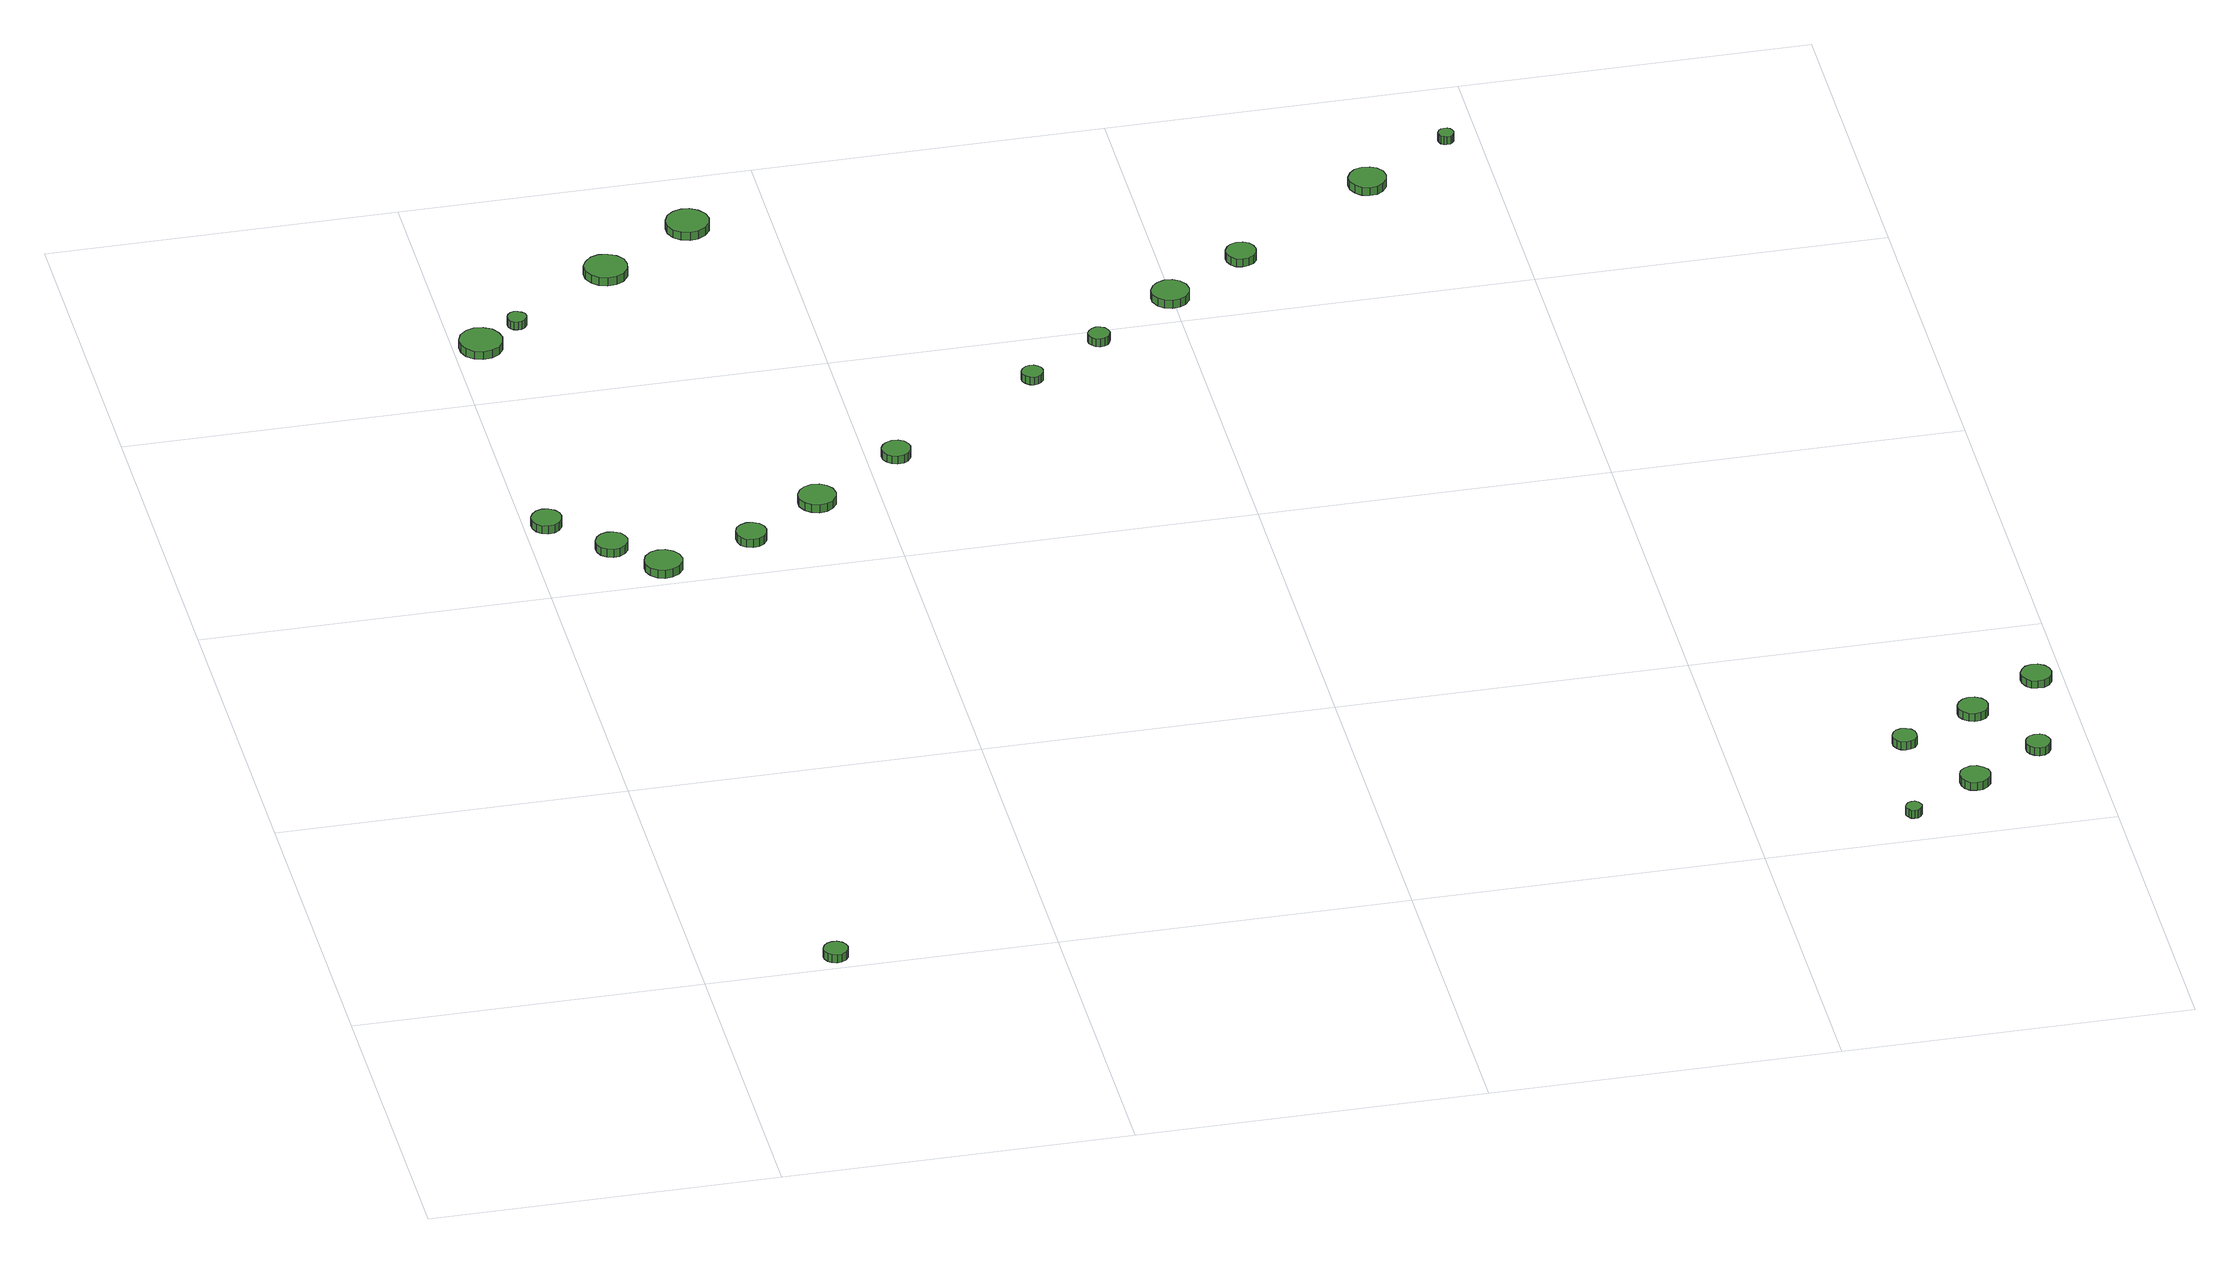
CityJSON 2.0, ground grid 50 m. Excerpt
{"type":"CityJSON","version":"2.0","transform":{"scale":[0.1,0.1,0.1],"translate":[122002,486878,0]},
"CityObjects":{
"tree1":{"type":"SolitaryVegetationObject","attributes":{"function":"something"},"geometry":[{"type":"MultiSurface","lod":"1","boundaries":[[[0,1,2,3,4,5,6,7,8,9,10,11,12,13,14]],[[15,16,17,18,19,20,21,22,23,24,25,26,27,28,29]],[[0,29,28,1]],[[1,28,27,2]],[[2,27,26,3]],[[3,26,25,4]],[[4,25,24,5]],[[5,24,23,6]],[[6,23,22,7]],[[7,22,21,8]],[[8,21,20,9]],[[9,20,19,10]],[[10,19,18,11]],[[11,18,17,12]],[[12,17,16,13]],[[13,16,15,14]],[[14,15,29,0]]]}]},
"tree2":{"type":"SolitaryVegetationObject","attributes":{"function":"something"},"geometry":[{"type":"MultiSurface","lod":"1","boundaries":[[[30,31,32,33,34,35,36,37,38,39,40,41,42,43,44]],[[45,46,47,48,49,50,51,52,53,54,55,56,57,58,59]],[[30,59,58,31]],[[31,58,57,32]],[[32,57,56,33]],[[33,56,55,34]],[[34,55,54,35]],[[35,54,53,36]],[[36,53,52,37]],[[37,52,51,38]],[[38,51,50,39]],[[39,50,49,40]],[[40,49,48,41]],[[41,48,47,42]],[[42,47,46,43]],[[43,46,45,44]],[[44,45,59,30]]]}]},
"tree3":{"type":"SolitaryVegetationObject","attributes":{"function":"something"},"geometry":[{"type":"MultiSurface","lod":"1","boundaries":[[[60,61,62,63,64,65,66,67,68,69,70,71,72,73,74]],[[75,76,77,78,79,80,81,82,83,84,85,86,87,88,89]],[[60,89,88,61]],[[61,88,87,62]],[[62,87,86,63]],[[63,86,85,64]],[[64,85,84,65]],[[65,84,83,66]],[[66,83,82,67]],[[67,82,81,68]],[[68,81,80,69]],[[69,80,79,70]],[[70,79,78,71]],[[71,78,77,72]],[[72,77,76,73]],[[73,76,75,74]],[[74,75,89,60]]]}]},
"tree4":{"type":"SolitaryVegetationObject","attributes":{"function":"something"},"geometry":[{"type":"MultiSurface","lod":"1","boundaries":[[[90,91,92,93,94,95,96,97,98,99,100,101,102,103,104]],[[105,106,107,108,109,110,111,112,113,114,115,116,117,118,119]],[[90,119,118,91]],[[91,118,117,92]],[[92,117,116,93]],[[93,116,115,94]],[[94,115,114,95]],[[95,114,113,96]],[[96,113,112,97]],[[97,112,111,98]],[[98,111,110,99]],[[99,110,109,100]],[[100,109,108,101]],[[101,108,107,102]],[[102,107,106,103]],[[103,106,105,104]],[[104,105,119,90]]]}]},
"tree5":{"type":"SolitaryVegetationObject","attributes":{"function":"something"},"geometry":[{"type":"MultiSurface","lod":"1","boundaries":[[[120,121,122,123,124,125,126,127,128,129,130,131,132,133,134]],[[135,136,137,138,139,140,141,142,143,144,145,146,147,148,149]],[[120,149,148,121]],[[121,148,147,122]],[[122,147,146,123]],[[123,146,145,124]],[[124,145,144,125]],[[125,144,143,126]],[[126,143,142,127]],[[127,142,141,128]],[[128,141,140,129]],[[129,140,139,130]],[[130,139,138,131]],[[131,138,137,132]],[[132,137,136,133]],[[133,136,135,134]],[[134,135,149,120]]]}]},
"tree6":{"type":"SolitaryVegetationObject","attributes":{"function":"something"},"geometry":[{"type":"MultiSurface","lod":"1","boundaries":[[[150,151,152,153,154,155,156,157,158,159,160,161,162,163,164]],[[165,166,167,168,169,170,171,172,173,174,175,176,177,178,179]],[[150,179,178,151]],[[151,178,177,152]],[[152,177,176,153]],[[153,176,175,154]],[[154,175,174,155]],[[155,174,173,156]],[[156,173,172,157]],[[157,172,171,158]],[[158,171,170,159]],[[159,170,169,160]],[[160,169,168,161]],[[161,168,167,162]],[[162,167,166,163]],[[163,166,165,164]],[[164,165,179,150]]]}]},
"tree7":{"type":"SolitaryVegetationObject","attributes":{"function":"something"},"geometry":[{"type":"MultiSurface","lod":"1","boundaries":[[[180,181,182,183,184,185,186,187,188,189,190,191,192,193,194]],[[195,196,197,198,199,200,201,202,203,204,205,206,207,208,209]],[[180,209,208,181]],[[181,208,207,182]],[[182,207,206,183]],[[183,206,205,184]],[[184,205,204,185]],[[185,204,203,186]],[[186,203,202,187]],[[187,202,201,188]],[[188,201,200,189]],[[189,200,199,190]],[[190,199,198,191]],[[191,198,197,192]],[[192,197,196,193]],[[193,196,195,194]],[[194,195,209,180]]]}]},
"tree8":{"type":"SolitaryVegetationObject","attributes":{"function":"something"},"geometry":[{"type":"MultiSurface","lod":"1","boundaries":[[[210,211,212,213,214,215,216,217,218,219,220,221,222,223,224]],[[225,226,227,228,229,230,231,232,233,234,235,236,237,238,239]],[[210,239,238,211]],[[211,238,237,212]],[[212,237,236,213]],[[213,236,235,214]],[[214,235,234,215]],[[215,234,233,216]],[[216,233,232,217]],[[217,232,231,218]],[[218,231,230,219]],[[219,230,229,220]],[[220,229,228,221]],[[221,228,227,222]],[[222,227,226,223]],[[223,226,225,224]],[[224,225,239,210]]]}]},
"tree9":{"type":"SolitaryVegetationObject","attributes":{"function":"something"},"geometry":[{"type":"MultiSurface","lod":"1","boundaries":[[[240,241,242,243,244,245,246,247,248,249,250,251,252,253,254]],[[255,256,257,258,259,260,261,262,263,264,265,266,267,268,269]],[[240,269,268,241]],[[241,268,267,242]],[[242,267,266,243]],[[243,266,265,244]],[[244,265,264,245]],[[245,264,263,246]],[[246,263,262,247]],[[247,262,261,248]],[[248,261,260,249]],[[249,260,259,250]],[[250,259,258,251]],[[251,258,257,252]],[[252,257,256,253]],[[253,256,255,254]],[[254,255,269,240]]]}]},
"tree10":{"type":"SolitaryVegetationObject","attributes":{"function":"something"},"geometry":[{"type":"MultiSurface","lod":"1","boundaries":[[[270,271,272,273,274,275,276,277,278,279,280,281,282,283,284]],[[285,286,287,288,289,290,291,292,293,294,295,296,297,298,299]],[[270,299,298,271]],[[271,298,297,272]],[[272,297,296,273]],[[273,296,295,274]],[[274,295,294,275]],[[275,294,293,276]],[[276,293,292,277]],[[277,292,291,278]],[[278,291,290,279]],[[279,290,289,280]],[[280,289,288,281]],[[281,288,287,282]],[[282,287,286,283]],[[283,286,285,284]],[[284,285,299,270]]]}]},
"tree11":{"type":"SolitaryVegetationObject","attributes":{"function":"something"},"geometry":[{"type":"MultiSurface","lod":"1","boundaries":[[[300,301,302,303,304,305,306,307,308,309,310,311,312,313,314]],[[315,316,317,318,319,320,321,322,323,324,325,326,327,328,329]],[[300,329,328,301]],[[301,328,327,302]],[[302,327,326,303]],[[303,326,325,304]],[[304,325,324,305]],[[305,324,323,306]],[[306,323,322,307]],[[307,322,321,308]],[[308,321,320,309]],[[309,320,319,310]],[[310,319,318,311]],[[311,318,317,312]],[[312,317,316,313]],[[313,316,315,314]],[[314,315,329,300]]]}]},
"tree12":{"type":"SolitaryVegetationObject","attributes":{"function":"something"},"geometry":[{"type":"MultiSurface","lod":"1","boundaries":[[[330,331,332,333,334,335,336,337,338,339,340,341,342,343,344]],[[345,346,347,348,349,350,351,352,353,354,355,356,357,358,359]],[[330,359,358,331]],[[331,358,357,332]],[[332,357,356,333]],[[333,356,355,334]],[[334,355,354,335]],[[335,354,353,336]],[[336,353,352,337]],[[337,352,351,338]],[[338,351,350,339]],[[339,350,349,340]],[[340,349,348,341]],[[341,348,347,342]],[[342,347,346,343]],[[343,346,345,344]],[[344,345,359,330]]]}]},
"tree13":{"type":"SolitaryVegetationObject","attributes":{"function":"something"},"geometry":[{"type":"MultiSurface","lod":"1","boundaries":[[[360,361,362,363,364,365,366,367,368,369,370,371,372,373,374]],[[375,376,377,378,379,380,381,382,383,384,385,386,387,388,389]],[[360,389,388,361]],[[361,388,387,362]],[[362,387,386,363]],[[363,386,385,364]],[[364,385,384,365]],[[365,384,383,366]],[[366,383,382,367]],[[367,382,381,368]],[[368,381,380,369]],[[369,380,379,370]],[[370,379,378,371]],[[371,378,377,372]],[[372,377,376,373]],[[373,376,375,374]],[[374,375,389,360]]]}]},
"tree14":{"type":"SolitaryVegetationObject","attributes":{"function":"something"},"geometry":[{"type":"MultiSurface","lod":"1","boundaries":[[[390,391,392,393,394,395,396,397,398,399,400,401,402,403,404]],[[405,406,407,408,409,410,411,412,413,414,415,416,417,418,419]],[[390,419,418,391]],[[391,418,417,392]],[[392,417,416,393]],[[393,416,415,394]],[[394,415,414,395]],[[395,414,413,396]],[[396,413,412,397]],[[397,412,411,398]],[[398,411,410,399]],[[399,410,409,400]],[[400,409,408,401]],[[401,408,407,402]],[[402,407,406,403]],[[403,406,405,404]],[[404,405,419,390]]]}]},
"tree15":{"type":"SolitaryVegetationObject","attributes":{"function":"something"},"geometry":[{"type":"MultiSurface","lod":"1","boundaries":[[[420,421,422,423,424,425,426,427,428,429,430,431,432,433,434]],[[435,436,437,438,439,440,441,442,443,444,445,446,447,448,449]],[[420,449,448,421]],[[421,448,447,422]],[[422,447,446,423]],[[423,446,445,424]],[[424,445,444,425]],[[425,444,443,426]],[[426,443,442,427]],[[427,442,441,428]],[[428,441,440,429]],[[429,440,439,430]],[[430,439,438,431]],[[431,438,437,432]],[[432,437,436,433]],[[433,436,435,434]],[[434,435,449,420]]]}]},
"tree16":{"type":"SolitaryVegetationObject","attributes":{"function":"something"},"geometry":[{"type":"MultiSurface","lod":"1","boundaries":[[[450,451,452,453,454,455,456,457,458,459,460,461,462,463,464]],[[465,466,467,468,469,470,471,472,473,474,475,476,477,478,479]],[[450,479,478,451]],[[451,478,477,452]],[[452,477,476,453]],[[453,476,475,454]],[[454,475,474,455]],[[455,474,473,456]],[[456,473,472,457]],[[457,472,471,458]],[[458,471,470,459]],[[459,470,469,460]],[[460,469,468,461]],[[461,468,467,462]],[[462,467,466,463]],[[463,466,465,464]],[[464,465,479,450]]]}]},
"tree17":{"type":"SolitaryVegetationObject","attributes":{"function":"something"},"geometry":[{"type":"MultiSurface","lod":"1","boundaries":[[[480,481,482,483,484,485,486,487,488,489,490,491,492,493,494]],[[495,496,497,498,499,500,501,502,503,504,505,506,507,508,509]],[[480,509,508,481]],[[481,508,507,482]],[[482,507,506,483]],[[483,506,505,484]],[[484,505,504,485]],[[485,504,503,486]],[[486,503,502,487]],[[487,502,501,488]],[[488,501,500,489]],[[489,500,499,490]],[[490,499,498,491]],[[491,498,497,492]],[[492,497,496,493]],[[493,496,495,494]],[[494,495,509,480]]]}]},
"tree18":{"type":"SolitaryVegetationObject","attributes":{"function":"something"},"geometry":[{"type":"MultiSurface","lod":"1","boundaries":[[[510,511,512,513,514,515,516,517,518,519,520,521,522,523,524]],[[525,526,527,528,529,530,531,532,533,534,535,536,537,538,539]],[[510,539,538,511]],[[511,538,537,512]],[[512,537,536,513]],[[513,536,535,514]],[[514,535,534,515]],[[515,534,533,516]],[[516,533,532,517]],[[517,532,531,518]],[[518,531,530,519]],[[519,530,529,520]],[[520,529,528,521]],[[521,528,527,522]],[[522,527,526,523]],[[523,526,525,524]],[[524,525,539,510]]]}]},
"tree19":{"type":"SolitaryVegetationObject","attributes":{"function":"something"},"geometry":[{"type":"MultiSurface","lod":"1","boundaries":[[[540,541,542,543,544,545,546,547,548,549,550,551,552,553,554]],[[555,556,557,558,559,560,561,562,563,564,565,566,567,568,569]],[[540,569,568,541]],[[541,568,567,542]],[[542,567,566,543]],[[543,566,565,544]],[[544,565,564,545]],[[545,564,563,546]],[[546,563,562,547]],[[547,562,561,548]],[[548,561,560,549]],[[549,560,559,550]],[[550,559,558,551]],[[551,558,557,552]],[[552,557,556,553]],[[553,556,555,554]],[[554,555,569,540]]]}]},
"tree20":{"type":"SolitaryVegetationObject","attributes":{"function":"something"},"geometry":[{"type":"MultiSurface","lod":"1","boundaries":[[[570,571,572,573,574,575,576,577,578,579,580,581,582,583,584]],[[585,586,587,588,589,590,591,592,593,594,595,596,597,598,599]],[[570,599,598,571]],[[571,598,597,572]],[[572,597,596,573]],[[573,596,595,574]],[[574,595,594,575]],[[575,594,593,576]],[[576,593,592,577]],[[577,592,591,578]],[[578,591,590,579]],[[579,590,589,580]],[[580,589,588,581]],[[581,588,587,582]],[[582,587,586,583]],[[583,586,585,584]],[[584,585,599,570]]]}]},
"tree21":{"type":"SolitaryVegetationObject","attributes":{"function":"something"},"geometry":[{"type":"MultiSurface","lod":"1","boundaries":[[[600,601,602,603,604,605,606,607,608,609,610,611,612,613,614]],[[615,616,617,618,619,620,621,622,623,624,625,626,627,628,629]],[[600,629,628,601]],[[601,628,627,602]],[[602,627,626,603]],[[603,626,625,604]],[[604,625,624,605]],[[605,624,623,606]],[[606,623,622,607]],[[607,622,621,608]],[[608,621,620,609]],[[609,620,619,610]],[[610,619,618,611]],[[611,618,617,612]],[[612,617,616,613]],[[613,616,615,614]],[[614,615,629,600]]]}]},
"tree22":{"type":"SolitaryVegetationObject","attributes":{"function":"something"},"geometry":[{"type":"MultiSurface","lod":"1","boundaries":[[[630,631,632,633,634,635,636,637,638,639,640,641,642,643,644]],[[645,646,647,648,649,650,651,652,653,654,655,656,657,658,659]],[[630,659,658,631]],[[631,658,657,632]],[[632,657,656,633]],[[633,656,655,634]],[[634,655,654,635]],[[635,654,653,636]],[[636,653,652,637]],[[637,652,651,638]],[[638,651,650,639]],[[639,650,649,640]],[[640,649,648,641]],[[641,648,647,642]],[[642,647,646,643]],[[643,646,645,644]],[[644,645,659,630]]]}]},
"tree23":{"type":"SolitaryVegetationObject","attributes":{"function":"something"},"geometry":[{"type":"MultiSurface","lod":"1","boundaries":[[[660,661,662,663,664,665,666,667,668,669,670,671,672,673,674]],[[675,676,677,678,679,680,681,682,683,684,685,686,687,688,689]],[[660,689,688,661]],[[661,688,687,662]],[[662,687,686,663]],[[663,686,685,664]],[[664,685,684,665]],[[665,684,683,666]],[[666,683,682,667]],[[667,682,681,668]],[[668,681,680,669]],[[669,680,679,670]],[[670,679,678,671]],[[671,678,677,672]],[[672,677,676,673]],[[673,676,675,674]],[[674,675,689,660]]]}]}
},
"vertices":[
[207,19,22],[205,26,22],[201,32,22],[194,36,22],[187,36,22],[180,34,22],[175,29,22],[172,22,22],[172,15,22],[175,8,22],[180,4,22],[187,1,22],[194,2,22],[201,6,22],[205,12,22],[205,12,9],[201,6,9],[194,2,9],[187,1,9],[180,4,9],[175,8,9],[172,15,9],[172,22,9],[175,29,9],[180,34,9],[187,36,9],[194,36,9],[201,32,9],[205,26,9],[207,19,9],
[53,1177,17],[51,1186,17],[46,1193,17],[38,1198,17],[29,1199,17],[20,1196,17],[14,1190,17],[10,1182,17],[10,1173,17],[14,1164,17],[20,1158,17],[29,1155,17],[38,1156,17],[46,1161,17],[51,1168,17],[51,1168,4],[46,1161,4],[38,1156,4],[29,1155,4],[20,1158,4],[14,1164,4],[10,1173,4],[10,1182,4],[14,1190,4],[20,1196,4],[29,1199,4],[38,1198,4],[46,1193,4],[51,1186,4],[53,1177,4],
[129,1098,19],[127,1107,19],[122,1114,19],[113,1119,19],[104,1120,19],[95,1117,19],[88,1111,19],[84,1102,19],[84,1093,19],[88,1084,19],[95,1078,19],[104,1075,19],[113,1076,19],[122,1081,19],[127,1088,19],[127,1088,6],[122,1081,6],[113,1076,6],[104,1075,6],[95,1078,6],[88,1084,6],[84,1093,6],[84,1102,6],[88,1111,6],[95,1117,6],[104,1120,6],[113,1119,6],[122,1114,6],[127,1107,6],[129,1098,6],
[192,1031,21],[190,1042,21],[183,1051,21],[173,1057,21],[162,1058,21],[152,1055,21],[143,1047,21],[139,1037,21],[139,1026,21],[143,1016,21],[152,1008,21],[162,1005,21],[173,1006,21],[183,1012,21],[190,1021,21],[190,1021,8],[183,1012,8],[173,1006,8],[162,1005,8],[152,1008,8],[143,1016,8],[139,1026,8],[139,1037,8],[143,1047,8],[152,1055,8],[162,1058,8],[173,1057,8],[183,1051,8],[190,1042,8],[192,1031,8],
[70,1641,14],[67,1653,14],[60,1664,14],[49,1670,14],[36,1672,14],[24,1668,14],[14,1659,14],[9,1647,14],[9,1635,14],[14,1623,14],[24,1614,14],[36,1610,14],[49,1612,14],[60,1618,14],[67,1628,14],[67,1628,1],[60,1618,1],[49,1612,1],[36,1610,1],[24,1614,1],[14,1623,1],[9,1635,1],[9,1647,1],[14,1659,1],[24,1668,1],[36,1672,1],[49,1670,1],[60,1664,1],[67,1653,1],[70,1641,1],
[114,1687,14],[113,1693,14],[109,1697,14],[104,1700,14],[99,1701,14],[93,1699,14],[89,1695,14],[87,1690,14],[87,1684,14],[89,1679,14],[93,1675,14],[99,1674,14],[104,1674,14],[109,1677,14],[113,1682,14],[113,1682,1],[109,1677,1],[104,1674,1],[99,1674,1],[93,1675,1],[89,1679,1],[87,1684,1],[87,1690,1],[89,1695,1],[93,1699,1],[99,1701,1],[104,1700,1],[109,1697,1],[113,1693,1],[114,1687,1],
[321,1076,22],[319,1085,22],[314,1092,22],[306,1097,22],[297,1098,22],[288,1095,22],[281,1089,22],[278,1081,22],[278,1072,22],[281,1063,22],[288,1057,22],[297,1054,22],[306,1055,22],[314,1060,22],[319,1067,22],[319,1067,9],[314,1060,9],[306,1055,9],[297,1054,9],[288,1057,9],[281,1063,9],[278,1072,9],[278,1081,9],[281,1089,9],[288,1095,9],[297,1098,9],[306,1097,9],[314,1092,9],[319,1085,9],[321,1076,9],
[435,1150,20],[433,1161,20],[426,1170,20],[417,1176,20],[406,1177,20],[395,1173,20],[387,1166,20],[382,1156,20],[382,1144,20],[387,1134,20],[395,1127,20],[406,1123,20],[417,1125,20],[426,1130,20],[433,1139,20],[433,1139,7],[426,1130,7],[417,1125,7],[406,1123,7],[395,1127,7],[387,1134,7],[382,1144,7],[382,1156,7],[387,1166,7],[395,1173,7],[406,1177,7],[417,1176,7],[426,1170,7],[433,1161,7],[435,1150,7],
[277,1783,16],[275,1796,16],[267,1806,16],[256,1812,16],[243,1814,16],[231,1810,16],[222,1801,16],[216,1790,16],[216,1777,16],[222,1765,16],[231,1757,16],[243,1753,16],[256,1754,16],[267,1760,16],[275,1771,16],[275,1771,3],[267,1760,3],[256,1754,3],[243,1753,3],[231,1757,3],[222,1765,3],[216,1777,3],[216,1790,3],[222,1801,3],[231,1810,3],[243,1814,3],[256,1812,3],[267,1806,3],[275,1796,3],[277,1783,3],
[561,1242,20],[559,1250,20],[554,1257,20],[547,1261,20],[538,1262,20],[530,1259,20],[524,1254,20],[520,1246,20],[520,1237,20],[524,1229,20],[530,1224,20],[538,1221,20],[547,1222,20],[554,1226,20],[559,1233,20],[559,1233,7],[554,1226,7],[547,1222,7],[538,1221,7],[530,1224,7],[524,1229,7],[520,1237,7],[520,1246,7],[524,1254,7],[530,1259,7],[538,1262,7],[547,1261,7],[554,1257,7],[559,1250,7],[561,1242,7],
[413,1873,15],[410,1886,15],[402,1896,15],[391,1903,15],[379,1904,15],[367,1900,15],[357,1892,15],[352,1880,15],[352,1867,15],[357,1855,15],[367,1847,15],[379,1843,15],[391,1844,15],[402,1851,15],[410,1861,15],[410,1861,2],[402,1851,2],[391,1844,2],[379,1843,2],[367,1847,2],[357,1855,2],[352,1867,2],[352,1880,2],[357,1892,2],[367,1900,2],[379,1904,2],[391,1903,2],[402,1896,2],[410,1886,2],[413,1873,2],
[781,1394,19],[780,1400,19],[776,1405,19],[771,1408,19],[765,1409,19],[759,1407,19],[754,1403,19],[751,1397,19],[751,1390,19],[754,1385,19],[759,1380,19],[765,1378,19],[771,1379,19],[776,1382,19],[780,1387,19],[780,1387,6],[776,1382,6],[771,1379,6],[765,1378,6],[759,1380,6],[754,1385,6],[751,1390,6],[751,1397,6],[754,1403,6],[759,1407,6],[765,1409,6],[771,1408,6],[776,1405,6],[780,1400,6],[781,1394,6],
[892,1468,19],[890,1475,19],[887,1480,19],[881,1483,19],[875,1484,19],[869,1482,19],[864,1477,19],[861,1472,19],[861,1465,19],[864,1460,19],[869,1455,19],[875,1453,19],[881,1454,19],[887,1457,19],[890,1462,19],[890,1462,6],[887,1457,6],[881,1454,6],[875,1453,6],[869,1455,6],[864,1460,6],[861,1465,6],[861,1472,6],[864,1477,6],[869,1482,6],[875,1484,6],[881,1483,6],[887,1480,6],[890,1475,6],[892,1468,6],
[1022,1552,20],[1020,1563,20],[1013,1572,20],[1004,1578,20],[993,1579,20],[982,1575,20],[974,1568,20],[969,1558,20],[969,1547,20],[974,1536,20],[982,1529,20],[993,1526,20],[1004,1527,20],[1013,1532,20],[1020,1541,20],[1020,1541,7],[1013,1532,7],[1004,1527,7],[993,1526,7],[982,1529,7],[974,1536,7],[969,1547,7],[969,1558,7],[974,1568,7],[982,1575,7],[993,1579,7],[1004,1578,7],[1013,1572,7],[1020,1563,7],[1022,1552,7],
[1134,1629,20],[1132,1638,20],[1127,1646,20],[1119,1650,20],[1110,1651,20],[1101,1648,20],[1095,1642,20],[1091,1634,20],[1091,1625,20],[1095,1616,20],[1101,1610,20],[1110,1608,20],[1119,1609,20],[1127,1613,20],[1132,1620,20],[1132,1620,7],[1127,1613,7],[1119,1609,7],[1110,1608,7],[1101,1610,7],[1095,1616,7],[1091,1625,7],[1091,1634,7],[1095,1642,7],[1101,1648,7],[1110,1651,7],[1119,1650,7],[1127,1646,7],[1132,1638,7],[1134,1629,7],
[1735,58,20],[1734,62,20],[1731,66,20],[1727,69,20],[1722,69,20],[1717,68,20],[1714,64,20],[1712,60,20],[1712,55,20],[1714,51,20],[1717,47,20],[1722,46,20],[1727,46,20],[1731,49,20],[1734,53,20],[1734,53,7],[1731,49,7],[1727,46,7],[1722,46,7],[1717,47,7],[1714,51,7],[1712,55,7],[1712,60,7],[1714,64,7],[1717,68,7],[1722,69,7],[1727,69,7],[1731,66,7],[1734,62,7],[1735,58,7],
[1766,236,19],[1765,244,19],[1761,250,19],[1754,253,19],[1747,254,19],[1740,252,19],[1735,247,19],[1732,240,19],[1732,233,19],[1735,226,19],[1740,221,19],[1747,219,19],[1754,220,19],[1761,223,19],[1765,229,19],[1765,229,6],[1761,223,6],[1754,220,6],[1747,219,6],[1740,221,6],[1735,226,6],[1732,233,6],[1732,240,6],[1735,247,6],[1740,252,6],[1747,254,6],[1754,253,6],[1761,250,6],[1765,244,6],[1766,236,6],
[1349,1774,20],[1347,1785,20],[1340,1794,20],[1331,1799,20],[1320,1800,20],[1309,1797,20],[1301,1789,20],[1296,1779,20],[1296,1768,20],[1301,1758,20],[1309,1750,20],[1320,1747,20],[1331,1748,20],[1340,1754,20],[1347,1763,20],[1347,1763,7],[1340,1754,7],[1331,1748,7],[1320,1747,7],[1309,1750,7],[1301,1758,7],[1296,1768,7],[1296,1779,7],[1301,1789,7],[1309,1797,7],[1320,1800,7],[1331,1799,7],[1340,1794,7],[1347,1785,7],[1349,1774,7],
[1845,118,20],[1843,127,20],[1837,134,20],[1830,139,20],[1821,140,20],[1812,137,20],[1805,131,20],[1802,123,20],[1802,114,20],[1805,105,20],[1812,99,20],[1821,97,20],[1830,97,20],[1837,102,20],[1843,109,20],[1843,109,7],[1837,102,7],[1830,97,7],[1821,97,7],[1812,99,7],[1805,105,7],[1802,114,7],[1802,123,7],[1805,131,7],[1812,137,7],[1821,140,7],[1830,139,7],[1837,134,7],[1843,127,7],[1845,118,7],
[1879,290,19],[1877,299,19],[1872,306,19],[1864,311,19],[1855,312,19],[1847,309,19],[1840,303,19],[1836,295,19],[1836,286,19],[1840,278,19],[1847,272,19],[1855,269,19],[1864,270,19],[1872,274,19],[1877,281,19],[1877,281,6],[1872,274,6],[1864,270,6],[1855,269,6],[1847,272,6],[1840,278,6],[1836,286,6],[1836,295,6],[1840,303,6],[1847,309,6],[1855,312,6],[1864,311,6],[1872,306,6],[1877,299,6],[1879,290,6],
[1944,182,20],[1942,189,20],[1938,195,20],[1932,199,20],[1924,199,20],[1917,197,20],[1912,192,20],[1909,186,20],[1909,178,20],[1912,172,20],[1917,167,20],[1924,164,20],[1932,165,20],[1938,169,20],[1942,175,20],[1942,175,7],[1938,169,7],[1932,165,7],[1924,164,7],[1917,167,7],[1912,172,7],[1909,178,7],[1909,186,7],[1912,192,7],[1917,197,7],[1924,199,7],[1932,199,7],[1938,195,7],[1942,189,7],[1944,182,7],
[1464,1863,19],[1463,1867,19],[1461,1871,19],[1457,1874,19],[1452,1874,19],[1448,1873,19],[1444,1870,19],[1442,1865,19],[1442,1861,19],[1444,1856,19],[1448,1853,19],[1452,1852,19],[1457,1852,19],[1461,1855,19],[1463,1858,19],[1463,1858,6],[1461,1855,6],[1457,1852,6],[1452,1852,6],[1448,1853,6],[1444,1856,6],[1442,1861,6],[1442,1865,6],[1444,1870,6],[1448,1873,6],[1452,1874,6],[1457,1874,6],[1461,1871,6],[1463,1867,6],[1464,1863,6],
[1982,353,19],[1980,362,19],[1975,369,19],[1967,374,19],[1958,375,19],[1949,372,19],[1943,366,19],[1939,358,19],[1939,349,19],[1943,340,19],[1949,334,19],[1958,332,19],[1967,332,19],[1975,337,19],[1980,344,19],[1980,344,7],[1975,337,7],[1967,332,7],[1958,332,7],[1949,334,7],[1943,340,7],[1939,349,7],[1939,358,7],[1943,366,7],[1949,372,7],[1958,375,7],[1967,374,7],[1975,369,7],[1980,362,7],[1982,353,7]
]}
